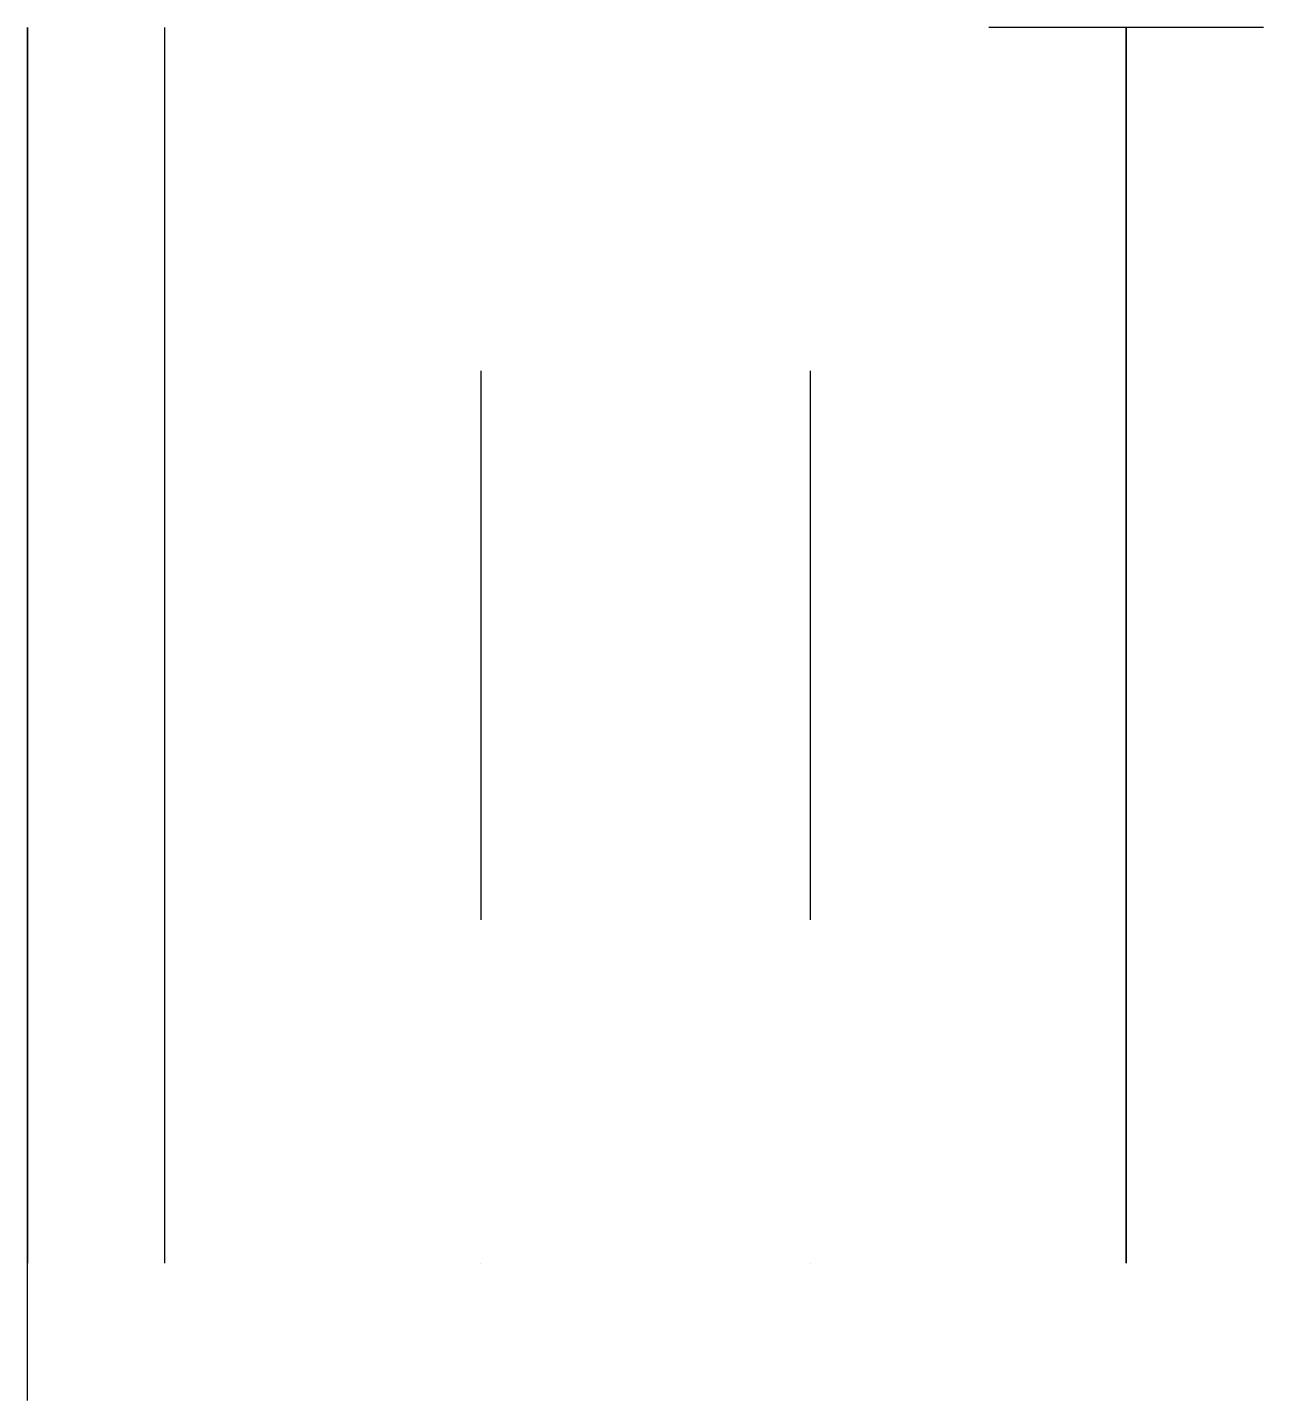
# Model space of a CAD drawing. Header units: inches. Extents: x 0 to 0.9, y 0.13 to 1.13.
import ezdxf

# ---------------------------------------------------------------- set-up
doc = ezdxf.new("R2010")
doc.units = ezdxf.units.IN
doc.header["$MEASUREMENT"] = 0

msp = doc.modelspace()

# ---------------------------------------------------------------- linework, layer by layer
at = {"extrusion": (1, 0, 0)}
for p, q in [((0, 0.1322, 0.0934), (0, 1.1322, 0.0934)), ((0, 1.1322, 0.0934), (0, 1.1322, 0.1934)), ((0, 1.1322, 0.1934), (0, 0.2322, 1.0934)), ((0.1, 0.2322, 0.1934), (0.1, 1.1322, 0.1934)), ((0.8, 1.1322, 0.1934), (0.7, 1.1322, 0.1934)), ((0, 0.1322, 1.0934), (0, 0.2322, 1.0934)), ((0.1, 0.2322, 0.5934), (0.1, 0.2322, 1.0934)), ((0.1, 0.2322, 0.5934), (0.1, 0.2322, 0.1934)), ((0, 0.1322, 0.0934), (0, 0.1322, 1.0934))]:
    msp.add_line(p, q, dxfattribs=at)
for p, q in [((0.9, 1.1322, 0.1934), (0.8, 1.1322, 0.1934)), ((0.8, 1.1322, 0.1934), (0.8, 0.2322, 0.1934)), ((0.33, 0.8822, 0.1934), (0.33, 0.4822, 0.1934)), ((0.57, 0.8822, 0.1934), (0.57, 0.4822, 0.1934))]:
    msp.add_line(p, q)
at = {"extrusion": (-1, 0, 0)}
msp.add_line((0.8, 0.2322, 1.0934), (0.8, 1.1322, 0.1934), dxfattribs=at)
at = {"extrusion": (0, 1, -2.08167e-16)}
for p, q in [((0.33, 0.2322, 0.8434), (0.33, 0.2322, 0.4434)), ((0.57, 0.2322, 0.8434), (0.57, 0.2322, 0.4434))]:
    msp.add_line(p, q, dxfattribs=at)

doc.saveas('drawing.dxf')
